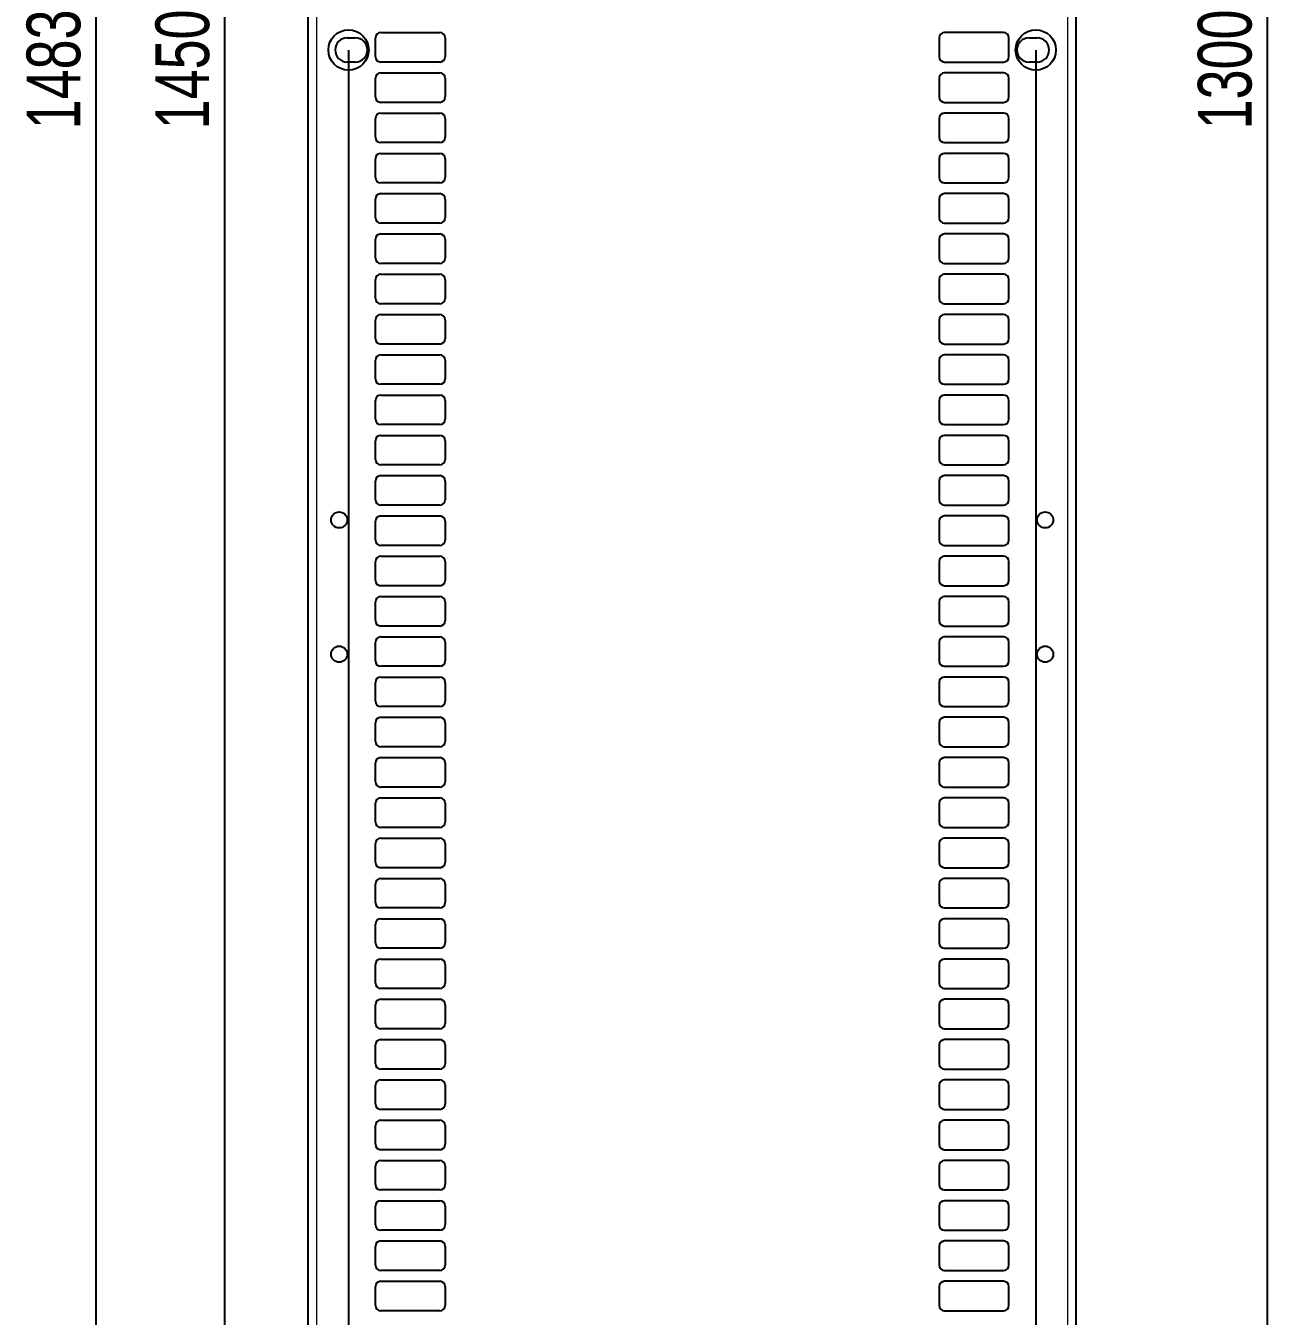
# Model space of a CAD drawing. Header units: millimetres. Extents: x -408 to 642, y 148 to 1992.
# Drawn here: x -407.8 to 56.1, y 643.1 to 1123.6 of the extents above; entities that cross this region are included whole.
import ezdxf

# ---------------------------------------------------------------- set-up
doc = ezdxf.new("R2010")
doc.units = ezdxf.units.MM
doc.layers.add('FORMAT', color=7, linetype='Continuous')
doc.styles.add('SLDTEXTSTYLE0', font='TXT', dxfattribs={"width": 0.75})
doc.dimstyles.new('SLDDIMSTYLE0', dxfattribs={"dimtxt": 20, "dimasz": 10, "dimexe": 0, "dimexo": 0.0625, "dimgap": 5, "dimtad": 2, "dimdec": 1, "dimrnd": 1e-09, "dimzin": 12, "dimdsep": 46, "dimtxsty": 'SLDTEXTSTYLE0', "dimsah": 1, "dimcen": 0.09, "dimadec": 0, "dimazin": 3, "dimtfac": 1, "dimtofl": 0, "dimtmove": 0, "dimatfit": 3, "dimfxl": 0, "dimfrac": 2, "dimtolj": 1, "dimtzin": 12, "dimarcsym": 0})

# ---------------------------------------------------------------- blocks, each defined once
blk = doc.blocks.new('_D')
at = {"layer": 'FORMAT'}
for p, q in [((-274.11, 1856.06), (-382.75, 1856.06)), ((-381.75, 1856.06), (-381.75, 373.04)), ((-274.11, 373.04), (-382.75, 373.04))]:
    blk.add_line(p, q, dxfattribs=at)
for points in [[(-381.75, 1856.06), (-383.28, 1846.06), (-380.21, 1846.06)], [(-381.75, 373.04), (-380.21, 383.04), (-383.28, 383.04)]]:
    blk.add_solid(points, dxfattribs=at)
at = {"layer": 'FORMAT', "insert": (-407.53, 1085), "char_height": 20, "attachment_point": 1, "rotation": 90, "style": 'SLDTEXTSTYLE0'}
blk.add_mtext('1483', dxfattribs=at)
blk = doc.blocks.new('_D_2')
at = {"layer": 'FORMAT'}
for p, q in [((-28.09, 1764.55), (55.55, 1764.55)), ((54.55, 1764.55), (54.55, 464.55)), ((-28.09, 464.55), (55.55, 464.55))]:
    blk.add_line(p, q, dxfattribs=at)
for points in [[(54.55, 1764.55), (53.02, 1754.55), (56.09, 1754.55)], [(54.55, 464.55), (56.09, 474.55), (53.02, 474.55)]]:
    blk.add_solid(points, dxfattribs=at)
at = {"layer": 'FORMAT', "insert": (28.77, 1085), "char_height": 20, "attachment_point": 1, "rotation": 90, "style": 'SLDTEXTSTYLE0'}
blk.add_mtext('1300', dxfattribs=at)
blk = doc.blocks.new('_D_4')
at = {"layer": 'FORMAT'}
for p, q in [((-287.6, 1114.54), (-287.6, 299.05)), ((-31.6, 1114.54), (-31.6, 299.05)), ((-287.6, 300.05), (-31.6, 300.05))]:
    blk.add_line(p, q, dxfattribs=at)
for points in [[(-287.6, 300.05), (-277.6, 298.51), (-277.6, 301.59)], [(-31.6, 300.05), (-41.6, 301.59), (-41.6, 298.51)]]:
    blk.add_solid(points, dxfattribs=at)
at = {"layer": 'FORMAT', "insert": (-181.76, 325.83), "char_height": 20, "attachment_point": 1, "style": 'SLDTEXTSTYLE0'}
blk.add_mtext('256', dxfattribs=at)
blk = doc.blocks.new('_D_5')
at = {"layer": 'FORMAT'}
for p, q in [((-287.61, 1839.55), (-334.75, 1839.55)), ((-333.75, 1839.55), (-333.75, 389.55)), ((-287.61, 389.55), (-334.75, 389.55))]:
    blk.add_line(p, q, dxfattribs=at)
for points in [[(-333.75, 1839.55), (-335.28, 1829.55), (-332.21, 1829.55)], [(-333.75, 389.55), (-332.21, 399.55), (-335.28, 399.55)]]:
    blk.add_solid(points, dxfattribs=at)
at = {"layer": 'FORMAT', "insert": (-359.53, 1085), "char_height": 20, "attachment_point": 1, "rotation": 90, "style": 'SLDTEXTSTYLE0'}
blk.add_mtext('1450', dxfattribs=at)

msp = doc.modelspace()

# ---------------------------------------------------------------- linework, layer by layer
at = {"color": 7, "linetype": 'Continuous', "lineweight": 25}
for p, q in [((-302.6, 373.05), (-302.6, 1856.05)), ((-16.6, 373.05), (-16.6, 1856.05)), ((-275.6, 1121.05), (-253.6, 1121.05)), ((-43.6, 1121.05), (-65.6, 1121.05)), ((-288.1, 1119.05), (-285.1, 1119.05)), ((-277.6, 1112.05), (-277.6, 1119.05)), ((-251.6, 1119.05), (-251.6, 1112.05)), ((-67.6, 1119.05), (-67.6, 1112.05)), ((-41.6, 1112.05), (-41.6, 1119.05)), ((-34.1, 1119.05), (-31.1, 1119.05)), ((-285.1, 1110.05), (-288.1, 1110.05)), ((-253.6, 1110.05), (-275.6, 1110.05)), ((-65.6, 1110.05), (-43.6, 1110.05)), ((-31.1, 1110.05), (-34.1, 1110.05)), ((-275.6, 1106.05), (-253.6, 1106.05)), ((-43.6, 1106.05), (-65.6, 1106.05)), ((-277.6, 1097.05), (-277.6, 1104.05)), ((-251.6, 1104.05), (-251.6, 1097.05)), ((-67.6, 1104.05), (-67.6, 1097.05)), ((-41.6, 1097.05), (-41.6, 1104.05)), ((-253.6, 1095.05), (-275.6, 1095.05)), ((-275.6, 1091.05), (-253.6, 1091.05)), ((-65.6, 1095.05), (-43.6, 1095.05)), ((-43.6, 1091.05), (-65.6, 1091.05)), ((-277.6, 1082.05), (-277.6, 1089.05)), ((-251.6, 1089.05), (-251.6, 1082.05)), ((-67.6, 1089.05), (-67.6, 1082.05)), ((-41.6, 1082.05), (-41.6, 1089.05)), ((-253.6, 1080.05), (-275.6, 1080.05)), ((-65.6, 1080.05), (-43.6, 1080.05)), ((-277.6, 1067.05), (-277.6, 1074.05)), ((-275.6, 1076.05), (-253.6, 1076.05)), ((-251.6, 1074.05), (-251.6, 1067.05)), ((-67.6, 1074.05), (-67.6, 1067.05)), ((-43.6, 1076.05), (-65.6, 1076.05)), ((-41.6, 1067.05), (-41.6, 1074.05)), ((-253.6, 1065.05), (-275.6, 1065.05)), ((-65.6, 1065.05), (-43.6, 1065.05)), ((-277.6, 1052.05), (-277.6, 1059.05)), ((-275.6, 1061.05), (-253.6, 1061.05)), ((-251.6, 1059.05), (-251.6, 1052.05)), ((-67.6, 1059.05), (-67.6, 1052.05)), ((-43.6, 1061.05), (-65.6, 1061.05)), ((-41.6, 1052.05), (-41.6, 1059.05)), ((-253.6, 1050.05), (-275.6, 1050.05)), ((-65.6, 1050.05), (-43.6, 1050.05)), ((-277.6, 1037.05), (-277.6, 1044.05)), ((-275.6, 1046.05), (-253.6, 1046.05)), ((-251.6, 1044.05), (-251.6, 1037.05)), ((-67.6, 1044.05), (-67.6, 1037.05)), ((-43.6, 1046.05), (-65.6, 1046.05)), ((-41.6, 1037.05), (-41.6, 1044.05)), ((-253.6, 1035.05), (-275.6, 1035.05)), ((-65.6, 1035.05), (-43.6, 1035.05)), ((-277.6, 1022.05), (-277.6, 1029.05)), ((-275.6, 1031.05), (-253.6, 1031.05)), ((-251.6, 1029.05), (-251.6, 1022.05)), ((-67.6, 1029.05), (-67.6, 1022.05)), ((-43.6, 1031.05), (-65.6, 1031.05)), ((-41.6, 1022.05), (-41.6, 1029.05)), ((-253.6, 1020.05), (-275.6, 1020.05)), ((-65.6, 1020.05), (-43.6, 1020.05)), ((-277.6, 1007.05), (-277.6, 1014.05)), ((-275.6, 1016.05), (-253.6, 1016.05)), ((-251.6, 1014.05), (-251.6, 1007.05)), ((-67.6, 1014.05), (-67.6, 1007.05)), ((-43.6, 1016.05), (-65.6, 1016.05)), ((-41.6, 1007.05), (-41.6, 1014.05)), ((-253.6, 1005.05), (-275.6, 1005.05)), ((-65.6, 1005.05), (-43.6, 1005.05)), ((-275.6, 1001.05), (-253.6, 1001.05)), ((-43.6, 1001.05), (-65.6, 1001.05)), ((-277.6, 992.05), (-277.6, 999.05)), ((-251.6, 999.05), (-251.6, 992.05)), ((-67.6, 999.05), (-67.6, 992.05)), ((-41.6, 992.05), (-41.6, 999.05)), ((-253.6, 990.05), (-275.6, 990.05)), ((-65.6, 990.05), (-43.6, 990.05)), ((-275.6, 986.05), (-253.6, 986.05)), ((-43.6, 986.05), (-65.6, 986.05)), ((-277.6, 977.05), (-277.6, 984.05)), ((-251.6, 984.05), (-251.6, 977.05)), ((-67.6, 984.05), (-67.6, 977.05)), ((-41.6, 977.05), (-41.6, 984.05)), ((-253.6, 975.05), (-275.6, 975.05)), ((-275.6, 971.05), (-253.6, 971.05)), ((-65.6, 975.05), (-43.6, 975.05)), ((-43.6, 971.05), (-65.6, 971.05)), ((-277.6, 962.05), (-277.6, 969.05)), ((-251.6, 969.05), (-251.6, 962.05)), ((-67.6, 969.05), (-67.6, 962.05)), ((-41.6, 962.05), (-41.6, 969.05)), ((-253.6, 960.05), (-275.6, 960.05)), ((-65.6, 960.05), (-43.6, 960.05)), ((-277.6, 947.05), (-277.6, 954.05)), ((-275.6, 956.05), (-253.6, 956.05)), ((-251.6, 954.05), (-251.6, 947.05)), ((-67.6, 954.05), (-67.6, 947.05)), ((-43.6, 956.05), (-65.6, 956.05)), ((-41.6, 947.05), (-41.6, 954.05)), ((-253.6, 945.05), (-275.6, 945.05)), ((-65.6, 945.05), (-43.6, 945.05)), ((-277.6, 932.05), (-277.6, 939.05)), ((-275.6, 941.05), (-253.6, 941.05)), ((-251.6, 939.05), (-251.6, 932.05)), ((-67.6, 939.05), (-67.6, 932.05)), ((-43.6, 941.05), (-65.6, 941.05)), ((-41.6, 932.05), (-41.6, 939.05)), ((-253.6, 930.05), (-275.6, 930.05)), ((-65.6, 930.05), (-43.6, 930.05)), ((-277.6, 917.05), (-277.6, 924.05)), ((-275.6, 926.05), (-253.6, 926.05)), ((-251.6, 924.05), (-251.6, 917.05)), ((-67.6, 924.05), (-67.6, 917.05)), ((-43.6, 926.05), (-65.6, 926.05)), ((-41.6, 917.05), (-41.6, 924.05)), ((-253.6, 915.05), (-275.6, 915.05)), ((-65.6, 915.05), (-43.6, 915.05)), ((-277.6, 902.05), (-277.6, 909.05)), ((-275.6, 911.05), (-253.6, 911.05)), ((-251.6, 909.05), (-251.6, 902.05)), ((-67.6, 909.05), (-67.6, 902.05)), ((-43.6, 911.05), (-65.6, 911.05)), ((-41.6, 902.05), (-41.6, 909.05)), ((-253.6, 900.05), (-275.6, 900.05)), ((-65.6, 900.05), (-43.6, 900.05)), ((-277.6, 887.05), (-277.6, 894.05)), ((-275.6, 896.05), (-253.6, 896.05)), ((-251.6, 894.05), (-251.6, 887.05)), ((-67.6, 894.05), (-67.6, 887.05)), ((-43.6, 896.05), (-65.6, 896.05)), ((-41.6, 887.05), (-41.6, 894.05)), ((-253.6, 885.05), (-275.6, 885.05)), ((-65.6, 885.05), (-43.6, 885.05)), ((-275.6, 881.05), (-253.6, 881.05)), ((-43.6, 881.05), (-65.6, 881.05)), ((-277.6, 872.05), (-277.6, 879.05)), ((-251.6, 879.05), (-251.6, 872.05)), ((-67.6, 879.05), (-67.6, 872.05)), ((-41.6, 872.05), (-41.6, 879.05)), ((-253.6, 870.05), (-275.6, 870.05)), ((-65.6, 870.05), (-43.6, 870.05)), ((-275.6, 866.05), (-253.6, 866.05)), ((-43.6, 866.05), (-65.6, 866.05)), ((-277.6, 857.05), (-277.6, 864.05)), ((-251.6, 864.05), (-251.6, 857.05)), ((-67.6, 864.05), (-67.6, 857.05)), ((-41.6, 857.05), (-41.6, 864.05)), ((-253.6, 855.05), (-275.6, 855.05)), ((-275.6, 851.05), (-253.6, 851.05)), ((-65.6, 855.05), (-43.6, 855.05)), ((-43.6, 851.05), (-65.6, 851.05)), ((-277.6, 842.05), (-277.6, 849.05)), ((-251.6, 849.05), (-251.6, 842.05)), ((-67.6, 849.05), (-67.6, 842.05)), ((-41.6, 842.05), (-41.6, 849.05)), ((-253.6, 840.05), (-275.6, 840.05)), ((-65.6, 840.05), (-43.6, 840.05)), ((-277.6, 827.05), (-277.6, 834.05)), ((-275.6, 836.05), (-253.6, 836.05)), ((-251.6, 834.05), (-251.6, 827.05)), ((-67.6, 834.05), (-67.6, 827.05)), ((-43.6, 836.05), (-65.6, 836.05)), ((-41.6, 827.05), (-41.6, 834.05)), ((-253.6, 825.05), (-275.6, 825.05)), ((-65.6, 825.05), (-43.6, 825.05)), ((-277.6, 812.05), (-277.6, 819.05)), ((-275.6, 821.05), (-253.6, 821.05)), ((-251.6, 819.05), (-251.6, 812.05)), ((-67.6, 819.05), (-67.6, 812.05)), ((-43.6, 821.05), (-65.6, 821.05)), ((-41.6, 812.05), (-41.6, 819.05)), ((-253.6, 810.05), (-275.6, 810.05)), ((-65.6, 810.05), (-43.6, 810.05)), ((-277.6, 797.05), (-277.6, 804.05)), ((-275.6, 806.05), (-253.6, 806.05)), ((-251.6, 804.05), (-251.6, 797.05)), ((-67.6, 804.05), (-67.6, 797.05)), ((-43.6, 806.05), (-65.6, 806.05)), ((-41.6, 797.05), (-41.6, 804.05)), ((-253.6, 795.05), (-275.6, 795.05)), ((-65.6, 795.05), (-43.6, 795.05)), ((-277.6, 782.05), (-277.6, 789.05)), ((-275.6, 791.05), (-253.6, 791.05)), ((-251.6, 789.05), (-251.6, 782.05)), ((-67.6, 789.05), (-67.6, 782.05)), ((-43.6, 791.05), (-65.6, 791.05)), ((-41.6, 782.05), (-41.6, 789.05)), ((-253.6, 780.05), (-275.6, 780.05)), ((-65.6, 780.05), (-43.6, 780.05)), ((-277.6, 767.05), (-277.6, 774.05)), ((-275.6, 776.05), (-253.6, 776.05)), ((-251.6, 774.05), (-251.6, 767.05)), ((-67.6, 774.05), (-67.6, 767.05)), ((-43.6, 776.05), (-65.6, 776.05)), ((-41.6, 767.05), (-41.6, 774.05)), ((-253.6, 765.05), (-275.6, 765.05)), ((-65.6, 765.05), (-43.6, 765.05)), ((-275.6, 761.05), (-253.6, 761.05)), ((-43.6, 761.05), (-65.6, 761.05)), ((-277.6, 752.05), (-277.6, 759.05)), ((-251.6, 759.05), (-251.6, 752.05)), ((-67.6, 759.05), (-67.6, 752.05)), ((-41.6, 752.05), (-41.6, 759.05)), ((-253.6, 750.05), (-275.6, 750.05)), ((-65.6, 750.05), (-43.6, 750.05)), ((-275.6, 746.05), (-253.6, 746.05)), ((-43.6, 746.05), (-65.6, 746.05)), ((-277.6, 737.05), (-277.6, 744.05)), ((-251.6, 744.05), (-251.6, 737.05)), ((-67.6, 744.05), (-67.6, 737.05)), ((-41.6, 737.05), (-41.6, 744.05)), ((-253.6, 735.05), (-275.6, 735.05)), ((-275.6, 731.05), (-253.6, 731.05)), ((-65.6, 735.05), (-43.6, 735.05)), ((-43.6, 731.05), (-65.6, 731.05)), ((-277.6, 722.05), (-277.6, 729.05)), ((-251.6, 729.05), (-251.6, 722.05)), ((-67.6, 729.05), (-67.6, 722.05)), ((-41.6, 722.05), (-41.6, 729.05)), ((-253.6, 720.05), (-275.6, 720.05)), ((-275.6, 716.05), (-253.6, 716.05)), ((-65.6, 720.05), (-43.6, 720.05)), ((-43.6, 716.05), (-65.6, 716.05)), ((-277.6, 707.05), (-277.6, 714.05)), ((-251.6, 714.05), (-251.6, 707.05)), ((-67.6, 714.05), (-67.6, 707.05)), ((-41.6, 707.05), (-41.6, 714.05)), ((-253.6, 705.05), (-275.6, 705.05)), ((-65.6, 705.05), (-43.6, 705.05)), ((-277.6, 692.05), (-277.6, 699.05)), ((-275.6, 701.05), (-253.6, 701.05)), ((-251.6, 699.05), (-251.6, 692.05)), ((-67.6, 699.05), (-67.6, 692.05)), ((-43.6, 701.05), (-65.6, 701.05)), ((-41.6, 692.05), (-41.6, 699.05)), ((-253.6, 690.05), (-275.6, 690.05)), ((-65.6, 690.05), (-43.6, 690.05)), ((-277.6, 677.05), (-277.6, 684.05)), ((-275.6, 686.05), (-253.6, 686.05)), ((-251.6, 684.05), (-251.6, 677.05)), ((-67.6, 684.05), (-67.6, 677.05)), ((-43.6, 686.05), (-65.6, 686.05)), ((-41.6, 677.05), (-41.6, 684.05)), ((-253.6, 675.05), (-275.6, 675.05)), ((-65.6, 675.05), (-43.6, 675.05)), ((-277.6, 662.05), (-277.6, 669.05)), ((-275.6, 671.05), (-253.6, 671.05)), ((-251.6, 669.05), (-251.6, 662.05)), ((-67.6, 669.05), (-67.6, 662.05)), ((-43.6, 671.05), (-65.6, 671.05)), ((-41.6, 662.05), (-41.6, 669.05)), ((-253.6, 660.05), (-275.6, 660.05)), ((-65.6, 660.05), (-43.6, 660.05)), ((-277.6, 647.05), (-277.6, 654.05)), ((-275.6, 656.05), (-253.6, 656.05)), ((-251.6, 654.05), (-251.6, 647.05)), ((-67.6, 654.05), (-67.6, 647.05)), ((-43.6, 656.05), (-65.6, 656.05)), ((-41.6, 647.05), (-41.6, 654.05)), ((-253.6, 645.05), (-275.6, 645.05)), ((-65.6, 645.05), (-43.6, 645.05))]:
    msp.add_line(p, q, dxfattribs=at)
at = {"color": 8, "linetype": 'Continuous', "lineweight": 18}
for p, q in [((-299.5, 1856.05), (-299.5, 373.05)), ((-19.7, 373.05), (-19.7, 1856.05))]:
    msp.add_line(p, q, dxfattribs=at)
at = {"color": 7, "linetype": 'Continuous', "lineweight": 25}
for centre, radius in [((-287.6, 1114.55), 7.5), ((-31.6, 1114.55), 7.5), ((-291.1, 939.55), 3), ((-28.1, 939.55), 3), ((-291.1, 889.55), 3), ((-28.1, 889.55), 3)]:
    msp.add_circle(centre, radius, dxfattribs=at)
for centre, radius, start, end in [((-275.6, 1119.05), 2, 90, 180), ((-253.6, 1119.05), 2, 0, 90), ((-65.6, 1119.05), 2, 90, 180), ((-43.6, 1119.05), 2, 0, 90), ((-288.1, 1114.55), 4.5, 90, 270), ((-285.1, 1114.55), 4.5, 270, 90), ((-34.1, 1114.55), 4.5, 90, 270), ((-31.1, 1114.55), 4.5, 270, 90), ((-275.6, 1112.05), 2, 180, 270), ((-253.6, 1112.05), 2, 270, 0), ((-65.6, 1112.05), 2, 180, 270), ((-43.6, 1112.05), 2, 270, 0), ((-275.6, 1104.05), 2, 90, 180), ((-253.6, 1104.05), 2, 0, 90), ((-65.6, 1104.05), 2, 90, 180), ((-43.6, 1104.05), 2, 0, 90), ((-275.6, 1097.05), 2, 180, 270), ((-253.6, 1097.05), 2, 270, 0), ((-65.6, 1097.05), 2, 180, 270), ((-43.6, 1097.05), 2, 270, 0), ((-275.6, 1089.05), 2, 90, 180), ((-253.6, 1089.05), 2, 0, 90), ((-65.6, 1089.05), 2, 90, 180), ((-43.6, 1089.05), 2, 0, 90), ((-275.6, 1082.05), 2, 180, 270), ((-253.6, 1082.05), 2, 270, 0), ((-65.6, 1082.05), 2, 180, 270), ((-43.6, 1082.05), 2, 270, 0), ((-275.6, 1074.05), 2, 90, 180), ((-253.6, 1074.05), 2, 0, 90), ((-65.6, 1074.05), 2, 90, 180), ((-43.6, 1074.05), 2, 0, 90), ((-275.6, 1067.05), 2, 180, 270), ((-253.6, 1067.05), 2, 270, 0), ((-65.6, 1067.05), 2, 180, 270), ((-43.6, 1067.05), 2, 270, 0), ((-275.6, 1059.05), 2, 90, 180), ((-253.6, 1059.05), 2, 0, 90), ((-65.6, 1059.05), 2, 90, 180), ((-43.6, 1059.05), 2, 0, 90), ((-275.6, 1052.05), 2, 180, 270), ((-253.6, 1052.05), 2, 270, 0), ((-65.6, 1052.05), 2, 180, 270), ((-43.6, 1052.05), 2, 270, 0), ((-275.6, 1044.05), 2, 90, 180), ((-253.6, 1044.05), 2, 0, 90), ((-65.6, 1044.05), 2, 90, 180), ((-43.6, 1044.05), 2, 0, 90), ((-275.6, 1037.05), 2, 180, 270), ((-253.6, 1037.05), 2, 270, 0), ((-65.6, 1037.05), 2, 180, 270), ((-43.6, 1037.05), 2, 270, 0), ((-275.6, 1029.05), 2, 90, 180), ((-253.6, 1029.05), 2, 0, 90), ((-65.6, 1029.05), 2, 90, 180), ((-43.6, 1029.05), 2, 0, 90), ((-275.6, 1022.05), 2, 180, 270), ((-253.6, 1022.05), 2, 270, 0), ((-65.6, 1022.05), 2, 180, 270), ((-43.6, 1022.05), 2, 270, 0), ((-275.6, 1014.05), 2, 90, 180), ((-253.6, 1014.05), 2, 0, 90), ((-65.6, 1014.05), 2, 90, 180), ((-43.6, 1014.05), 2, 0, 90), ((-275.6, 1007.05), 2, 180, 270), ((-253.6, 1007.05), 2, 270, 0), ((-65.6, 1007.05), 2, 180, 270), ((-43.6, 1007.05), 2, 270, 0), ((-275.6, 999.05), 2, 90, 180), ((-253.6, 999.05), 2, 0, 90), ((-65.6, 999.05), 2, 90, 180), ((-43.6, 999.05), 2, 0, 90), ((-275.6, 992.05), 2, 180, 270), ((-253.6, 992.05), 2, 270, 0), ((-65.6, 992.05), 2, 180, 270), ((-43.6, 992.05), 2, 270, 0), ((-275.6, 984.05), 2, 90, 180), ((-253.6, 984.05), 2, 0, 90), ((-65.6, 984.05), 2, 90, 180), ((-43.6, 984.05), 2, 0, 90), ((-275.6, 977.05), 2, 180, 270), ((-253.6, 977.05), 2, 270, 0), ((-65.6, 977.05), 2, 180, 270), ((-43.6, 977.05), 2, 270, 0), ((-275.6, 969.05), 2, 90, 180), ((-253.6, 969.05), 2, 0, 90), ((-65.6, 969.05), 2, 90, 180), ((-43.6, 969.05), 2, 0, 90), ((-275.6, 962.05), 2, 180, 270), ((-253.6, 962.05), 2, 270, 0), ((-65.6, 962.05), 2, 180, 270), ((-43.6, 962.05), 2, 270, 0), ((-275.6, 954.05), 2, 90, 180), ((-253.6, 954.05), 2, 0, 90), ((-65.6, 954.05), 2, 90, 180), ((-43.6, 954.05), 2, 0, 90), ((-275.6, 947.05), 2, 180, 270), ((-253.6, 947.05), 2, 270, 0), ((-65.6, 947.05), 2, 180, 270), ((-43.6, 947.05), 2, 270, 0), ((-275.6, 939.05), 2, 90, 180), ((-253.6, 939.05), 2, 0, 90), ((-65.6, 939.05), 2, 90, 180), ((-43.6, 939.05), 2, 0, 90), ((-275.6, 932.05), 2, 180, 270), ((-253.6, 932.05), 2, 270, 0), ((-65.6, 932.05), 2, 180, 270), ((-43.6, 932.05), 2, 270, 0), ((-275.6, 924.05), 2, 90, 180), ((-253.6, 924.05), 2, 0, 90), ((-65.6, 924.05), 2, 90, 180), ((-43.6, 924.05), 2, 0, 90), ((-275.6, 917.05), 2, 180, 270), ((-253.6, 917.05), 2, 270, 0), ((-65.6, 917.05), 2, 180, 270), ((-43.6, 917.05), 2, 270, 0), ((-275.6, 909.05), 2, 90, 180), ((-253.6, 909.05), 2, 0, 90), ((-65.6, 909.05), 2, 90, 180), ((-43.6, 909.05), 2, 0, 90), ((-275.6, 902.05), 2, 180, 270), ((-253.6, 902.05), 2, 270, 0), ((-65.6, 902.05), 2, 180, 270), ((-43.6, 902.05), 2, 270, 0), ((-275.6, 894.05), 2, 90, 180), ((-253.6, 894.05), 2, 0, 90), ((-65.6, 894.05), 2, 90, 180), ((-43.6, 894.05), 2, 0, 90), ((-275.6, 887.05), 2, 180, 270), ((-253.6, 887.05), 2, 270, 0), ((-65.6, 887.05), 2, 180, 270), ((-43.6, 887.05), 2, 270, 0), ((-275.6, 879.05), 2, 90, 180), ((-253.6, 879.05), 2, 0, 90), ((-65.6, 879.05), 2, 90, 180), ((-43.6, 879.05), 2, 0, 90), ((-275.6, 872.05), 2, 180, 270), ((-253.6, 872.05), 2, 270, 360), ((-65.6, 872.05), 2, 180, 270), ((-43.6, 872.05), 2, 270, 0), ((-275.6, 864.05), 2, 90, 180), ((-253.6, 864.05), 2, 0, 90), ((-65.6, 864.05), 2, 90, 180), ((-43.6, 864.05), 2, 0, 90), ((-275.6, 857.05), 2, 180, 270), ((-253.6, 857.05), 2, 270, 0), ((-65.6, 857.05), 2, 180, 270), ((-43.6, 857.05), 2, 270, 0), ((-275.6, 849.05), 2, 90, 180), ((-253.6, 849.05), 2, 0, 90), ((-65.6, 849.05), 2, 90, 180), ((-43.6, 849.05), 2, 0, 90), ((-275.6, 842.05), 2, 180, 270), ((-253.6, 842.05), 2, 270, 0), ((-65.6, 842.05), 2, 180, 270), ((-43.6, 842.05), 2, 270, 0), ((-275.6, 834.05), 2, 90, 180), ((-253.6, 834.05), 2, 0, 90), ((-65.6, 834.05), 2, 90, 180), ((-43.6, 834.05), 2, 0, 90), ((-275.6, 827.05), 2, 180, 270), ((-253.6, 827.05), 2, 270, 0), ((-65.6, 827.05), 2, 180, 270), ((-43.6, 827.05), 2, 270, 0), ((-275.6, 819.05), 2, 90, 180), ((-253.6, 819.05), 2, 0, 90), ((-65.6, 819.05), 2, 90, 180), ((-43.6, 819.05), 2, 0, 90), ((-275.6, 812.05), 2, 180, 270), ((-253.6, 812.05), 2, 270, 0), ((-65.6, 812.05), 2, 180, 270), ((-43.6, 812.05), 2, 270, 0), ((-275.6, 804.05), 2, 90, 180), ((-253.6, 804.05), 2, 0, 90), ((-65.6, 804.05), 2, 90, 180), ((-43.6, 804.05), 2, 0, 90), ((-275.6, 797.05), 2, 180, 270), ((-253.6, 797.05), 2, 270, 0), ((-65.6, 797.05), 2, 180, 270), ((-43.6, 797.05), 2, 270, 0), ((-275.6, 789.05), 2, 90, 180), ((-253.6, 789.05), 2, 0, 90), ((-65.6, 789.05), 2, 90, 180), ((-43.6, 789.05), 2, 0, 90), ((-275.6, 782.05), 2, 180, 270), ((-253.6, 782.05), 2, 270, 0), ((-65.6, 782.05), 2, 180, 270), ((-43.6, 782.05), 2, 270, 0), ((-275.6, 774.05), 2, 90, 180), ((-253.6, 774.05), 2, 0, 90), ((-65.6, 774.05), 2, 90, 180), ((-43.6, 774.05), 2, 0, 90), ((-275.6, 767.05), 2, 180, 270), ((-253.6, 767.05), 2, 270, 0), ((-65.6, 767.05), 2, 180, 270), ((-43.6, 767.05), 2, 270, 0), ((-275.6, 759.05), 2, 90, 180), ((-253.6, 759.05), 2, 0, 90), ((-65.6, 759.05), 2, 90, 180), ((-43.6, 759.05), 2, 0, 90), ((-275.6, 752.05), 2, 180, 270), ((-253.6, 752.05), 2, 270, 0), ((-65.6, 752.05), 2, 180, 270), ((-43.6, 752.05), 2, 270, 0), ((-275.6, 744.05), 2, 90, 180), ((-253.6, 744.05), 2, 0, 90), ((-65.6, 744.05), 2, 90, 180), ((-43.6, 744.05), 2, 0, 90), ((-275.6, 737.05), 2, 180, 270), ((-253.6, 737.05), 2, 270, 0), ((-65.6, 737.05), 2, 180, 270), ((-43.6, 737.05), 2, 270, 0), ((-275.6, 729.05), 2, 90, 180), ((-253.6, 729.05), 2, 0, 90), ((-65.6, 729.05), 2, 90, 180), ((-43.6, 729.05), 2, 0, 90), ((-275.6, 722.05), 2, 180, 270), ((-253.6, 722.05), 2, 270, 0), ((-65.6, 722.05), 2, 180, 270), ((-43.6, 722.05), 2, 270, 0), ((-275.6, 714.05), 2, 90, 180), ((-253.6, 714.05), 2, 0, 90), ((-65.6, 714.05), 2, 90, 180), ((-43.6, 714.05), 2, 0, 90), ((-275.6, 707.05), 2, 180, 270), ((-253.6, 707.05), 2, 270, 0), ((-65.6, 707.05), 2, 180, 270), ((-43.6, 707.05), 2, 270, 0), ((-275.6, 699.05), 2, 90, 180), ((-253.6, 699.05), 2, 0, 90), ((-65.6, 699.05), 2, 90, 180), ((-43.6, 699.05), 2, 0, 90), ((-275.6, 692.05), 2, 180, 270), ((-253.6, 692.05), 2, 270, 0), ((-65.6, 692.05), 2, 180, 270), ((-43.6, 692.05), 2, 270, 0), ((-275.6, 684.05), 2, 90, 180), ((-253.6, 684.05), 2, 0, 90), ((-65.6, 684.05), 2, 90, 180), ((-43.6, 684.05), 2, 0, 90), ((-275.6, 677.05), 2, 180, 270), ((-253.6, 677.05), 2, 270, 0), ((-65.6, 677.05), 2, 180, 270), ((-43.6, 677.05), 2, 270, 0), ((-275.6, 669.05), 2, 90, 180), ((-253.6, 669.05), 2, 0, 90), ((-65.6, 669.05), 2, 90, 180), ((-43.6, 669.05), 2, 0, 90), ((-275.6, 662.05), 2, 180, 270), ((-253.6, 662.05), 2, 270, 0), ((-65.6, 662.05), 2, 180, 270), ((-43.6, 662.05), 2, 270, 0), ((-275.6, 654.05), 2, 90, 180), ((-253.6, 654.05), 2, 0, 90), ((-65.6, 654.05), 2, 90, 180), ((-43.6, 654.05), 2, 0, 90), ((-275.6, 647.05), 2, 180, 270), ((-253.6, 647.05), 2, 270, 0), ((-65.6, 647.05), 2, 180, 270), ((-43.6, 647.05), 2, 270, 0)]:
    msp.add_arc(centre, radius, start, end, dxfattribs=at)

# ---------------------------------------------------------------- dimensions: what is measured, and where the dimension line sits
at = {"layer": 'FORMAT'}
for base, p1, p2, angle, picture, middle in [((-381.75, 373.04), (-274.1, 1856.06), (-274.1, 373.04), 90, '_D', (-381.75, 1114.55)), ((-333.75, 389.55), (-287.6, 1839.55), (-287.6, 389.55), 90, '_D_5', (-333.75, 1114.55)), ((54.55, 464.55), (-28.1, 1764.55), (-28.1, 464.55), 90, '_D_2', (54.55, 1114.55)), ((-31.6, 300.05), (-287.6, 1114.55), (-31.6, 1114.55), 0, '_D_4', (-159.6, 300.05))]:
    dim = msp.add_linear_dim(base=base, p1=p1, p2=p2, angle=angle, dimstyle='SLDDIMSTYLE0', dxfattribs=at)
    dim.commit()
    dim.dimension.update_dxf_attribs({"geometry": picture, "text_midpoint": middle, "dimtype": 160})

doc.saveas('drawing.dxf')
